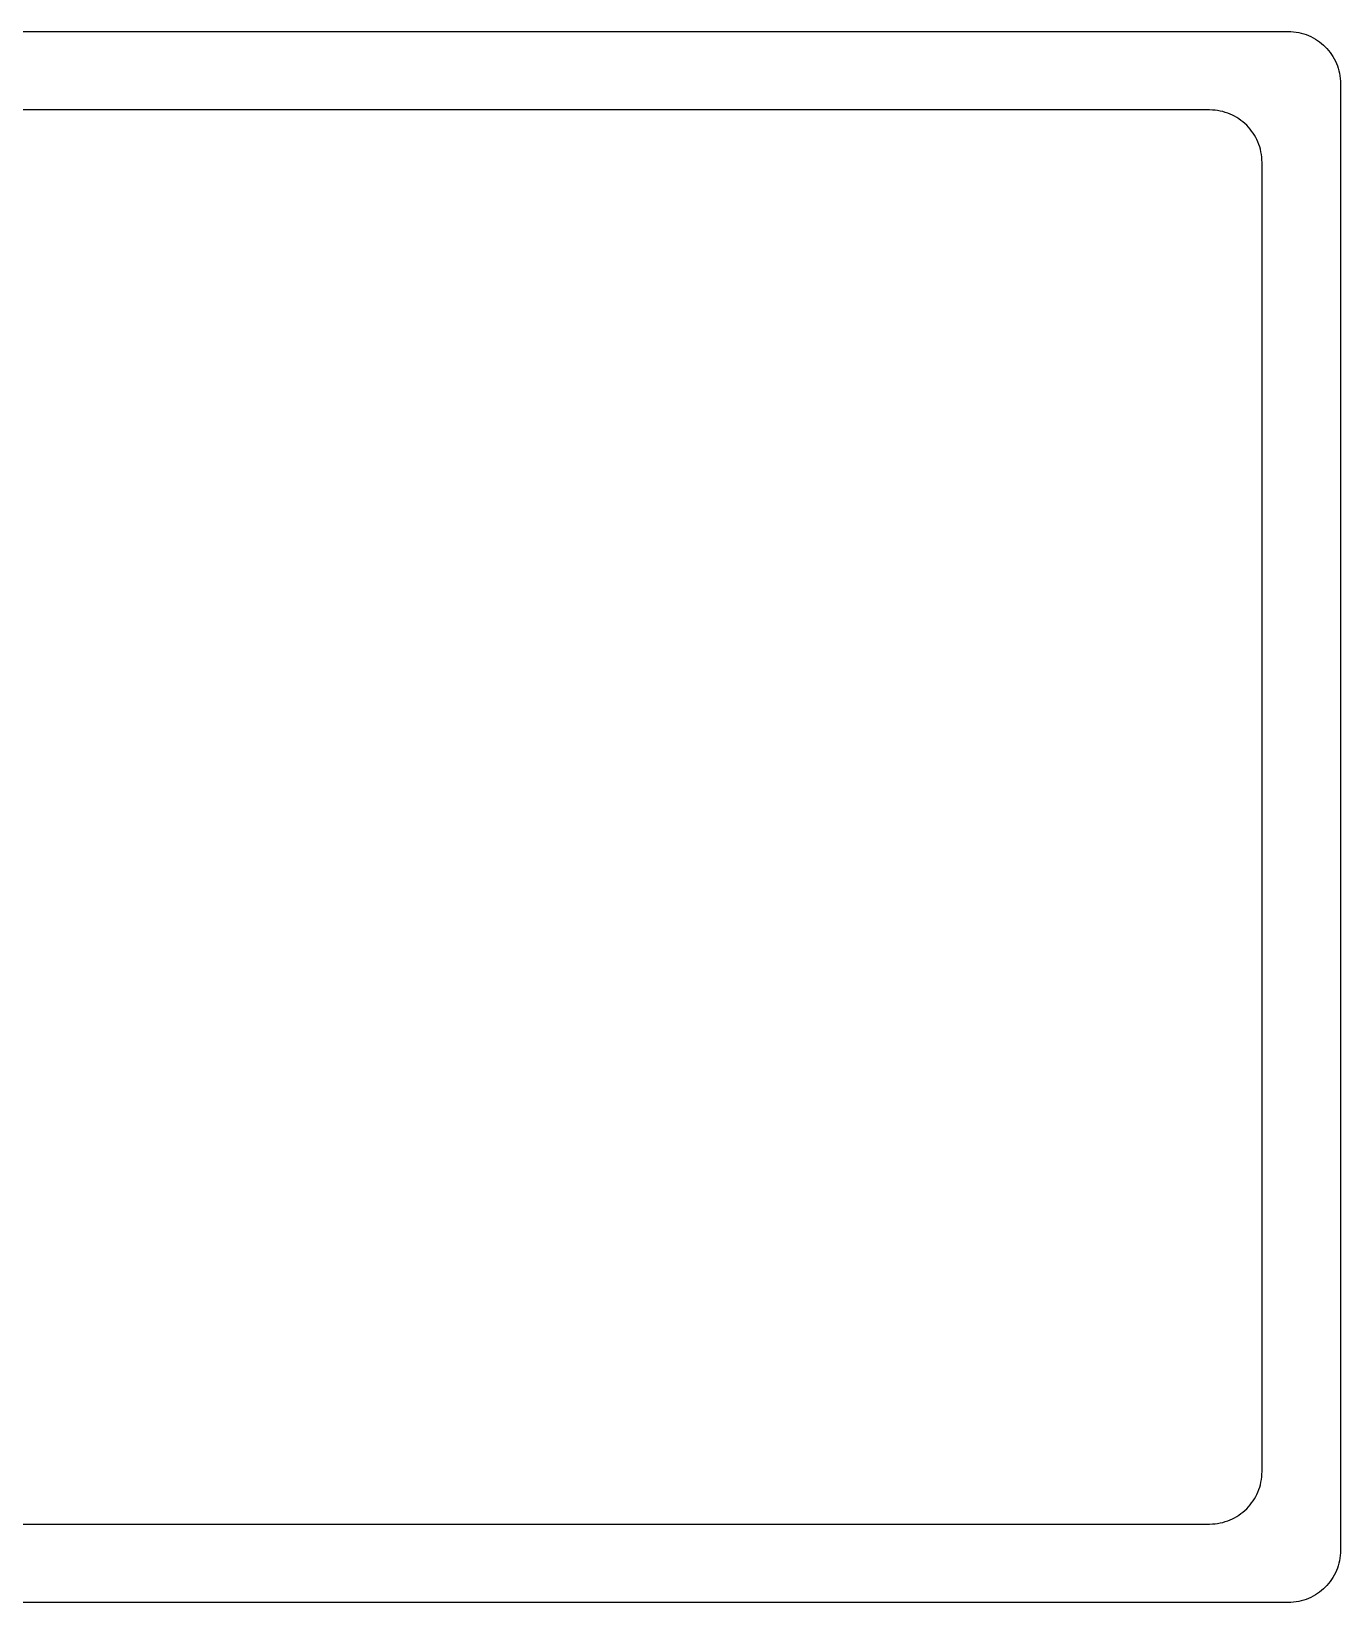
# Model space of a CAD drawing. Extents: x 0 to 500, y 0 to 300.
# Drawn here: x 250 to 500, y 0 to 300 of the extents above; entities that cross this region are included whole.
import ezdxf

# ---------------------------------------------------------------- set-up
doc = ezdxf.new("R2010")
doc.units = 0
doc.layers.add('Nível Padrão', color=18, linetype='CONTINUOUS')

msp = doc.modelspace()

# ---------------------------------------------------------------- linework, layer by layer
at = {"layer": 'Nível Padrão'}
for points in [[(184.84, 300), (490, 300), (490.51, 299.99), (491.02, 299.95), (491.52, 299.88), (492.02, 299.8), (492.5, 299.69), (492.97, 299.55), (493.44, 299.39), (493.89, 299.21), (494.34, 299.01), (494.77, 298.79), (495.19, 298.55), (495.59, 298.29), (495.98, 298.01), (496.36, 297.72), (496.72, 297.4), (497.07, 297.07), (497.4, 296.72), (497.72, 296.36), (498.01, 295.98), (498.29, 295.59), (498.55, 295.19), (498.79, 294.77), (499.01, 294.34), (499.21, 293.89), (499.39, 293.44), (499.55, 292.97), (499.69, 292.5), (499.8, 292.02), (499.88, 291.52), (499.95, 291.02), (499.99, 290.51), (500, 290), (500, 10), (499.99, 9.49), (499.95, 8.98), (499.88, 8.48), (499.8, 7.98), (499.69, 7.5), (499.55, 7.03), (499.39, 6.56), (499.21, 6.11), (499.01, 5.66), (498.79, 5.23), (498.55, 4.81), (498.29, 4.41), (498.01, 4.02), (497.72, 3.64), (497.4, 3.28), (497.07, 2.93), (496.72, 2.6), (496.36, 2.28), (495.98, 1.99), (495.59, 1.71), (495.19, 1.45), (494.77, 1.21), (494.34, 0.99), (493.89, 0.79), (493.44, 0.61), (492.97, 0.45), (492.5, 0.31), (492.02, 0.2), (491.52, 0.12), (491.02, 0.05), (490.51, 0.01), (490, 0), (10, 0)], [(25, 15), (475, 15), (475.51, 15.01), (476.02, 15.05), (476.52, 15.12), (477.02, 15.2), (477.5, 15.31), (477.97, 15.45), (478.44, 15.61), (478.89, 15.79), (479.34, 15.99), (479.77, 16.21), (480.19, 16.45), (480.59, 16.71), (480.98, 16.99), (481.36, 17.28), (481.72, 17.6), (482.07, 17.93), (482.4, 18.28), (482.72, 18.64), (483.01, 19.02), (483.29, 19.41), (483.55, 19.81), (483.79, 20.23), (484.01, 20.66), (484.21, 21.11), (484.39, 21.56), (484.55, 22.03), (484.69, 22.5), (484.8, 22.98), (484.88, 23.48), (484.95, 23.98), (484.99, 24.49), (485, 25), (485, 275), (484.99, 275.51), (484.95, 276.02), (484.88, 276.52), (484.8, 277.02), (484.69, 277.5), (484.55, 277.97), (484.39, 278.44), (484.21, 278.89), (484.01, 279.34), (483.79, 279.77), (483.55, 280.19), (483.29, 280.59), (483.01, 280.98), (482.72, 281.36), (482.4, 281.72), (482.07, 282.07), (481.72, 282.4), (481.36, 282.72), (480.98, 283.01), (480.59, 283.29), (480.19, 283.55), (479.77, 283.79), (479.34, 284.01), (478.89, 284.21), (478.44, 284.39), (477.97, 284.55), (477.5, 284.69), (477.02, 284.8), (476.52, 284.88), (476.02, 284.95), (475.51, 284.99), (475, 285), (225.23, 285)]]:
    msp.add_lwpolyline(points, dxfattribs=at)

doc.saveas('drawing.dxf')
